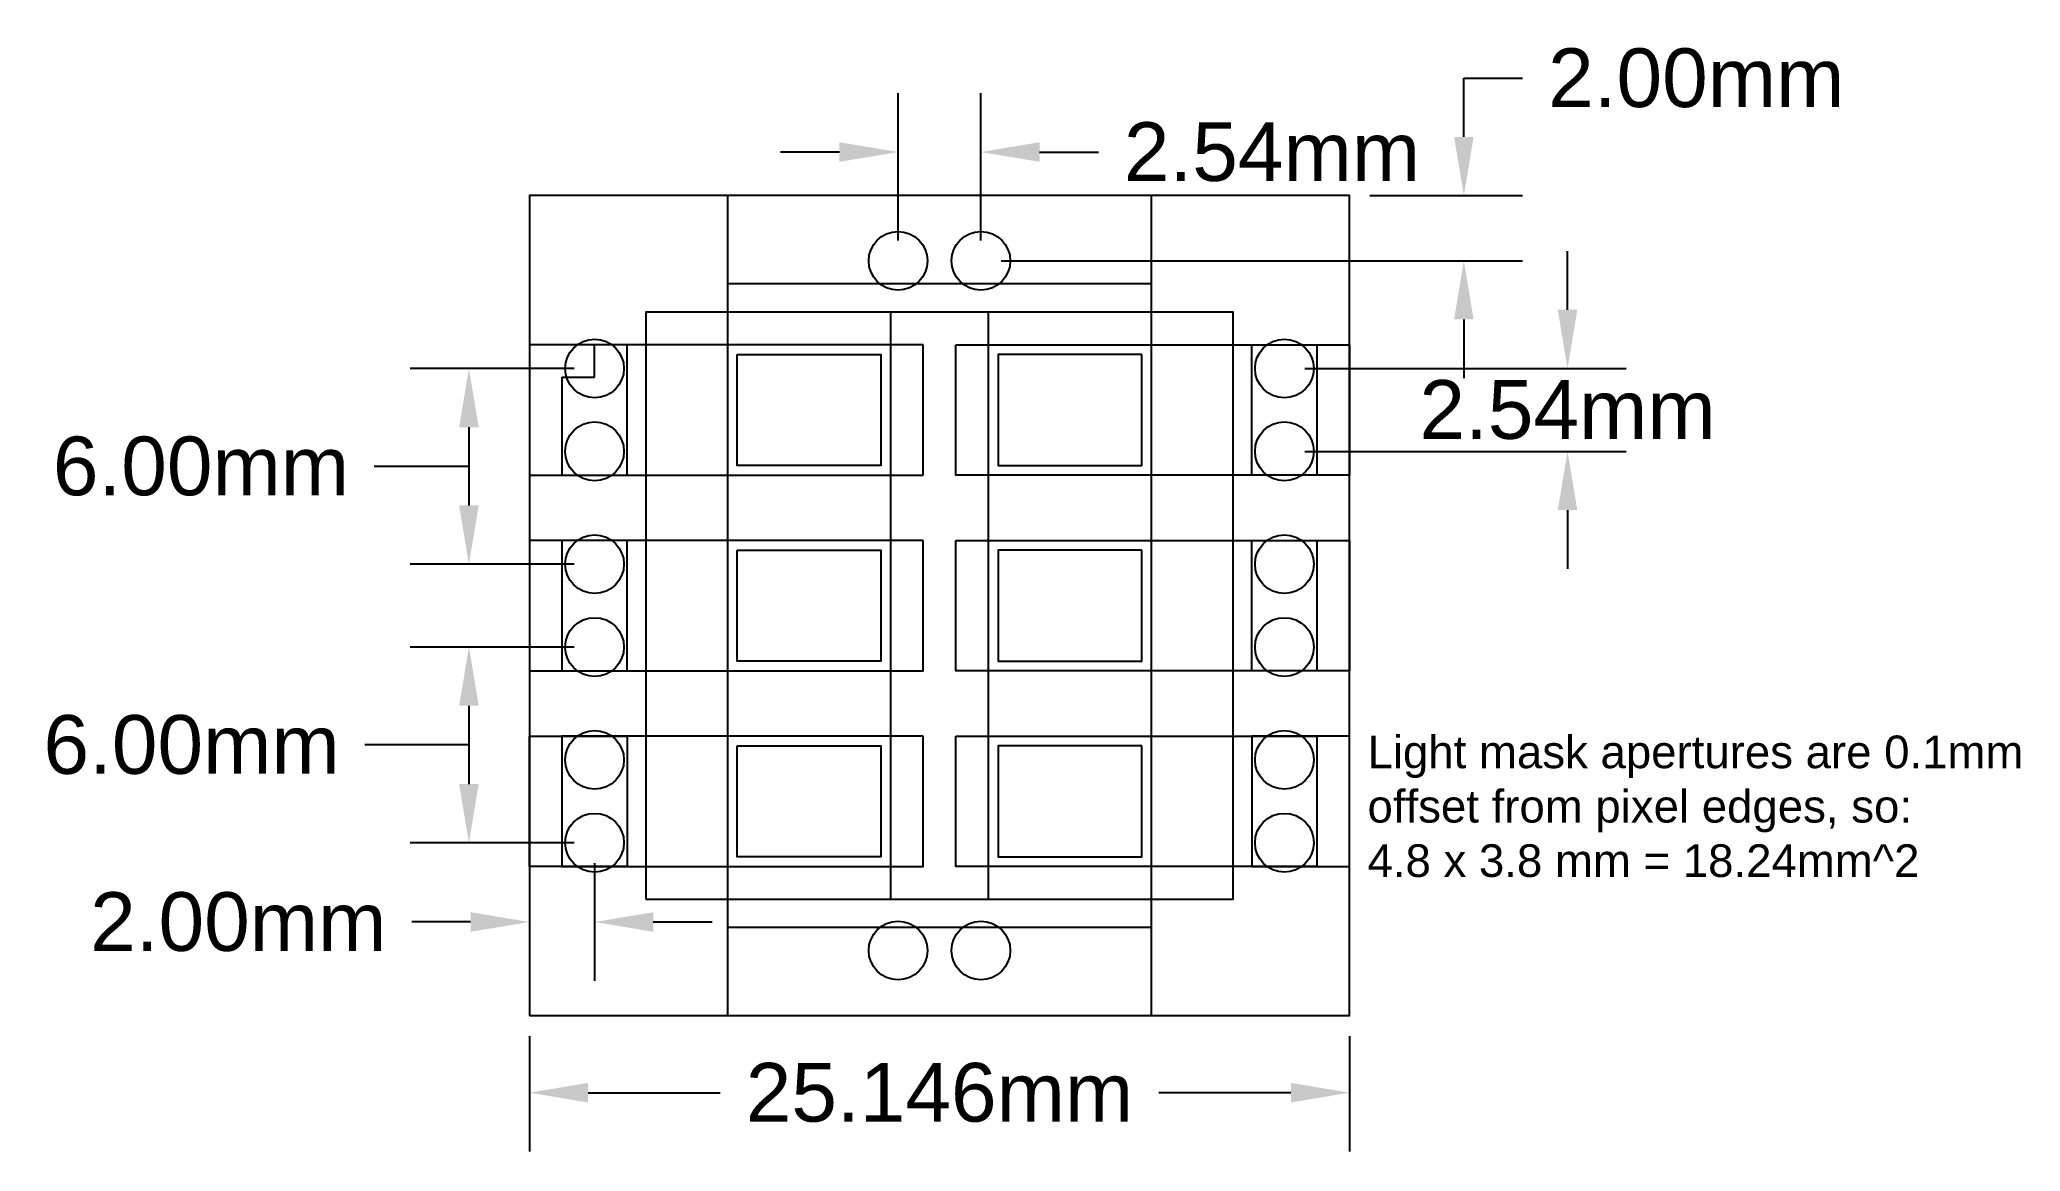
# Model space of a CAD drawing. Header units: inches. Extents: x -27.6 to 33.1, y -16.7 to 17.4.
import ezdxf

# ---------------------------------------------------------------- set-up
doc = ezdxf.new("R2010")
doc.units = ezdxf.units.IN
doc.header["$MEASUREMENT"] = 0
for name, color, linetype in [('active-layer-mask', 4, 'Continuous'), ('evaporated_metal', 253, 'Continuous'), ('glass_outline', 7, 'Continuous'), ('light_mask', 2, 'Continuous'), ('notes', 3, 'Continuous'), ('pin_placements', 6, 'Continuous'), ('TC_edges', 1, 'Continuous')]:
    doc.layers.add(name, color=color, linetype=linetype)
doc.styles.get("Standard").update_dxf_attribs({"font": 'arial.ttf'})
doc.dimstyles.get("Standard").update_dxf_attribs({"dimscale": 10, "dimtxt": 0.18, "dimasz": 0.18, "dimexe": 0.18, "dimexo": 0.0625, "dimgap": 0.09, "dimtad": 0, "dimtih": 1, "dimtoh": 1, "dimzin": 0, "dimdsep": 46, "dimtxsty": 'Standard', "dimcen": 0.09, "dimadec": 0, "dimazin": 0, "dimtfac": 1, "dimtofl": 0, "dimtmove": 0, "dimatfit": 3, "dimfxl": 1, "dimtolj": 1, "dimtzin": 0, "dimarcsym": 0})

# ---------------------------------------------------------------- blocks, each defined once
blk = doc.blocks.new('*D19')
at = {"layer": 'Defpoints', "color": 0, "transparency": 16777216}
for p in [(1.27, 13.907), (-1.27, 10.573), (1.27, 10.573)]:
    blk.add_point(p, dxfattribs=at)
at = {"layer": 'notes', "color": 0, "lineweight": -2, "transparency": 16777216}
for p, q in [((-1.27, 11.198), (-1.27, 15.707)), ((1.27, 11.198), (1.27, 15.707)), ((-3.07, 13.907), (-4.87, 13.907)), ((3.07, 13.907), (4.87, 13.907))]:
    blk.add_line(p, q, dxfattribs=at)
at = {"layer": 'notes', "color": 0, "transparency": 16777216}
for points in [[(-3.07, 14.207), (-3.07, 13.607), (-1.27, 13.907)], [(3.07, 14.207), (3.07, 13.607), (1.27, 13.907)]]:
    blk.add_solid(points, dxfattribs=at)
at = {"layer": 'notes', "color": 0, "transparency": 16777216, "insert": (10.194, 13.907), "char_height": 1.8, "attachment_point": 5}
blk.add_mtext('\\A1;2.54mm', dxfattribs=at)
blk = doc.blocks.new('*D20')
at = {"layer": 'Defpoints', "color": 0, "transparency": 16777216}
for p in [(10.573, 7.27), (19.254, 7.27), (10.573, 4.73)]:
    blk.add_point(p, dxfattribs=at)
at = {"layer": 'notes', "color": 0, "lineweight": -2, "transparency": 16777216}
for p, q in [((19.254, 9.07), (19.254, 10.87)), ((11.198, 7.27), (21.054, 7.27)), ((11.198, 4.73), (21.054, 4.73)), ((19.254, 2.93), (19.254, 1.13))]:
    blk.add_line(p, q, dxfattribs=at)
at = {"layer": 'notes', "color": 0, "transparency": 16777216}
for points in [[(18.954, 9.07), (19.554, 9.07), (19.254, 7.27)], [(18.954, 2.93), (19.554, 2.93), (19.254, 4.73)]]:
    blk.add_solid(points, dxfattribs=at)
at = {"layer": 'notes', "color": 0, "transparency": 16777216, "insert": (19.254, 6), "char_height": 1.8, "attachment_point": 5}
blk.add_mtext('\\A1;2.54mm', dxfattribs=at)
blk = doc.blocks.new('*D24')
at = {"layer": 'Defpoints', "color": 0, "transparency": 16777216}
for p in [(-12.573, -12.573), (12.573, -12.573), (12.573, -14.935)]:
    blk.add_point(p, dxfattribs=at)
at = {"layer": 'notes', "color": 0, "lineweight": -2, "transparency": 16777216}
for p, q in [((-12.573, -13.198), (-12.573, -16.735)), ((12.573, -13.198), (12.573, -16.735)), ((-10.773, -14.935), (-6.722, -14.935)), ((10.773, -14.935), (6.722, -14.935))]:
    blk.add_line(p, q, dxfattribs=at)
at = {"layer": 'notes', "color": 0, "transparency": 16777216}
for points in [[(-10.773, -14.635), (-10.773, -15.235), (-12.573, -14.935)], [(10.773, -14.635), (10.773, -15.235), (12.573, -14.935)]]:
    blk.add_solid(points, dxfattribs=at)
at = {"layer": 'notes', "color": 0, "transparency": 16777216, "insert": (0, -14.935), "char_height": 1.8, "attachment_point": 5}
blk.add_mtext('\\A1;25.146mm', dxfattribs=at)
blk = doc.blocks.new('*D25')
at = {"layer": 'Defpoints', "color": 0, "transparency": 16777216}
for p in [(-10.573, -1.27), (-14.426, -7.27), (-10.573, -7.27)]:
    blk.add_point(p, dxfattribs=at)
at = {"layer": 'notes', "color": 0, "lineweight": -2, "transparency": 16777216}
for p, q in [((-11.198, -1.27), (-16.226, -1.27)), ((-14.426, -3.07), (-14.426, -5.47)), ((-15.814, -4.27), (-17.614, -4.27)), ((-14.426, -4.27), (-15.814, -4.27)), ((-11.198, -7.27), (-16.226, -7.27))]:
    blk.add_line(p, q, dxfattribs=at)
at = {"layer": 'notes', "color": 0, "transparency": 16777216}
for points in [[(-14.726, -3.07), (-14.126, -3.07), (-14.426, -1.27)], [(-14.726, -5.47), (-14.126, -5.47), (-14.426, -7.27)]]:
    blk.add_solid(points, dxfattribs=at)
at = {"layer": 'notes', "color": 0, "transparency": 16777216, "insert": (-22.928, -4.27), "char_height": 1.8, "attachment_point": 5}
blk.add_mtext('\\A1;6.00mm', dxfattribs=at)
blk = doc.blocks.new('*D30')
at = {"layer": 'Defpoints', "color": 0, "transparency": 16777216}
for p in [(-10.573, 7.27), (-14.426, 1.27), (-10.573, 1.27)]:
    blk.add_point(p, dxfattribs=at)
at = {"layer": 'notes', "color": 0, "lineweight": -2, "transparency": 16777216}
for p, q in [((-11.198, 7.27), (-16.226, 7.27)), ((-14.426, 5.47), (-14.426, 3.07)), ((-15.526, 4.27), (-17.326, 4.27)), ((-14.426, 4.27), (-15.526, 4.27)), ((-11.198, 1.27), (-16.226, 1.27))]:
    blk.add_line(p, q, dxfattribs=at)
at = {"layer": 'notes', "color": 0, "transparency": 16777216}
for points in [[(-14.726, 5.47), (-14.126, 5.47), (-14.426, 7.27)], [(-14.726, 3.07), (-14.126, 3.07), (-14.426, 1.27)]]:
    blk.add_solid(points, dxfattribs=at)
at = {"layer": 'notes', "color": 0, "transparency": 16777216, "insert": (-22.64, 4.27), "char_height": 1.8, "attachment_point": 5}
blk.add_mtext('\\A1;6.00mm', dxfattribs=at)
blk = doc.blocks.new('*D31')
at = {"layer": 'Defpoints', "color": 0, "transparency": 16777216}
for p in [(-10.573, -7.27), (-12.573, -8), (-12.573, -9.701)]:
    blk.add_point(p, dxfattribs=at)
at = {"layer": 'notes', "color": 0, "lineweight": -2, "transparency": 16777216}
for p, q in [((-10.573, -7.895), (-10.573, -11.501)), ((-12.573, -8.625), (-12.573, -11.501)), ((-14.373, -9.701), (-16.173, -9.701)), ((-8.773, -9.701), (-6.973, -9.701))]:
    blk.add_line(p, q, dxfattribs=at)
at = {"layer": 'notes', "color": 0, "transparency": 16777216}
for points in [[(-14.373, -9.401), (-14.373, -10.001), (-12.573, -9.701)], [(-8.773, -9.401), (-8.773, -10.001), (-10.573, -9.701)]]:
    blk.add_solid(points, dxfattribs=at)
at = {"layer": 'notes', "color": 0, "transparency": 16777216, "insert": (-21.497, -9.701), "char_height": 1.8, "attachment_point": 5}
blk.add_mtext('\\A1;2.00mm', dxfattribs=at)
blk = doc.blocks.new('*D32')
at = {"layer": 'Defpoints', "color": 0, "transparency": 16777216}
for p in [(12.573, 12.573), (16.076, 12.573), (1.27, 10.573)]:
    blk.add_point(p, dxfattribs=at)
at = {"layer": 'notes', "color": 0, "lineweight": -2, "transparency": 16777216}
for p, q in [((16.076, 14.373), (16.076, 16.173)), ((16.076, 16.173), (17.876, 16.173)), ((13.198, 12.573), (17.876, 12.573)), ((1.895, 10.573), (17.876, 10.573)), ((16.076, 8.773), (16.076, 6.973))]:
    blk.add_line(p, q, dxfattribs=at)
at = {"layer": 'notes', "color": 0, "transparency": 16777216}
for points in [[(15.776, 14.373), (16.376, 14.373), (16.076, 12.573)], [(15.776, 8.773), (16.376, 8.773), (16.076, 10.573)]]:
    blk.add_solid(points, dxfattribs=at)
at = {"layer": 'notes', "color": 0, "transparency": 16777216, "insert": (23.2, 16.173), "char_height": 1.8, "attachment_point": 5}
blk.add_mtext('\\A1;2.00mm', dxfattribs=at)

msp = doc.modelspace()

# ---------------------------------------------------------------- linework, layer by layer
at = {"layer": 'active-layer-mask'}
msp.add_lwpolyline([(-9, -9), (9, -9), (9, 9), (-9, 9)], close=True, dxfattribs=at)
at = {"layer": 'evaporated_metal'}
for p, q in [((-0.5, 8), (-10.573, 8)), ((-10.573, 7), (-10.573, 8)), ((-0.5, 4), (-0.5, 8)), ((-11.573, 7), (-11.573, 4)), ((-11.573, 7), (-10.573, 7)), ((-11.573, 4), (-0.5, 4))]:
    msp.add_line(p, q, dxfattribs=at)
for points in [[(-6.5, 9.873), (6.5, 9.873), (6.5, 12.573), (-6.5, 12.573)], [(0.5, 8), (11.573, 8), (11.573, 4), (0.5, 4)], [(-0.5, 2), (-11.573, 2), (-11.573, -2), (-0.5, -2)], [(0.5, 2), (11.573, 2), (11.573, -2), (0.5, -2)], [(-0.5, -4), (-11.573, -4), (-11.573, -8), (-0.5, -8)], [(0.5, -4), (11.573, -4), (11.573, -8), (0.5, -8)], [(-6.5, -12.573), (6.5, -12.573), (6.5, -9.873), (-6.5, -9.873)]]:
    msp.add_lwpolyline(points, close=True, dxfattribs=at)
at = {"layer": 'glass_outline'}
msp.add_lwpolyline([(-12.573, -12.573), (12.573, -12.573), (12.573, 12.573), (-12.573, 12.573)], close=True, dxfattribs=at)
at = {"layer": 'light_mask'}
for points in [[(-6.2, 7.7), (-1.8, 7.7), (-1.8, 4.3), (-6.2, 4.3)], [(6.2, 7.7), (1.8, 7.7), (1.8, 4.3), (6.2, 4.3)], [(-6.2, 1.7), (-1.8, 1.7), (-1.8, -1.7), (-6.2, -1.7)], [(6.2, 1.7), (1.8, 1.7), (1.8, -1.7), (6.2, -1.7)], [(-6.2, -4.3), (-1.8, -4.3), (-1.8, -7.7), (-6.2, -7.7)], [(6.2, -4.3), (1.8, -4.3), (1.8, -7.7), (6.2, -7.7)]]:
    msp.add_lwpolyline(points, close=True, dxfattribs=at)
at = {"layer": 'pin_placements'}
for centre in [(-1.27, 10.573), (1.27, 10.573), (-10.573, 7.27), (10.573, 7.27), (-10.573, 4.73), (10.573, 4.73), (-10.573, 1.27), (10.573, 1.27), (-10.573, -1.27), (10.573, -1.27), (-10.573, -4.73), (10.573, -4.73), (-10.573, -7.27), (10.573, -7.27), (-1.27, -10.573), (1.27, -10.573)]:
    msp.add_circle(centre, 0.9, dxfattribs=at)
at = {"layer": 'TC_edges'}
for points in [[(-6.5, -12.573), (6.5, -12.573), (6.5, 12.573), (-6.5, 12.573)], [(-1.5, -9), (1.5, -9), (1.5, 9), (-1.5, 9)], [(-12.573, 4), (-9.573, 4), (-9.573, 8), (-12.573, 8)], [(12.573, 4), (9.573, 4), (9.573, 8), (12.573, 8)], [(-12.573, -2), (-9.573, -2), (-9.573, 2), (-12.573, 2)], [(12.573, -2), (9.573, -2), (9.573, 2), (12.573, 2)], [(-12.573, -4), (-9.573, -4), (-9.573, -8), (-12.573, -8)], [(12.573, -4), (9.573, -4), (9.573, -8), (12.573, -8)]]:
    msp.add_lwpolyline(points, close=True, dxfattribs=at)

# ---------------------------------------------------------------- texts
at = {"layer": 'notes', "insert": (13.122, -3.985), "char_height": 1, "attachment_point": 1}
msp.add_mtext_dynamic_manual_height_columns('Light mask apertures are 0.1mm\\Poffset from pixel edges, so:\\P4.8 x 3.8 mm = 18.24mm^ 2', width=25.63295, gutter_width=1, heights=[0], dxfattribs=at)

# ---------------------------------------------------------------- dimensions: what is measured, and where the dimension line sits
at = {"layer": 'notes'}
dim = msp.add_linear_dim(base=(16.076, 12.573), p1=(1.27, 10.573), p2=(12.573, 12.573), angle=90, dimstyle='Standard', override={"dimpost": 'mm'}, dxfattribs=at)
dim.commit()
dim.dimension.update_dxf_attribs({"geometry": '*D32', "text_midpoint": (23.2, 16.173)})
dim = msp.add_linear_dim(base=(1.27, 13.907), p1=(-1.27, 10.573), p2=(1.27, 10.573), dimstyle='Standard', override={"dimpost": 'mm'}, dxfattribs=at)
dim.commit()
dim.dimension.update_dxf_attribs({"geometry": '*D19', "text_midpoint": (10.194, 13.907), "dimtype": 160})
for base, p1, p2, override, picture, middle in [((19.254, 7.27), (10.573, 4.73), (10.573, 7.27), {"dimpost": 'mm'}, '*D20', (19.254, 6)), ((-14.426, 1.27), (-10.573, 7.27), (-10.573, 1.27), {"dimpost": 'mm', "dimtmove": 1}, '*D30', (-18.226, 4.27)), ((-14.426, -7.27), (-10.573, -1.27), (-10.573, -7.27), {"dimpost": 'mm', "dimtmove": 1}, '*D25', (-18.514, -4.27))]:
    dim = msp.add_linear_dim(base=base, p1=p1, p2=p2, angle=90, dimstyle='Standard', override=override, dxfattribs=at)
    dim.commit()
    dim.dimension.update_dxf_attribs({"geometry": picture, "text_midpoint": middle, "dimtype": 160})
dim = msp.add_linear_dim(base=(-12.573, -9.701), p1=(-10.573, -7.27), p2=(-12.573, -8), dimstyle='Standard', override={"dimpost": 'mm'}, dxfattribs=at)
dim.commit()
dim.dimension.update_dxf_attribs({"geometry": '*D31', "text_midpoint": (-21.497, -9.701)})
dim = msp.add_linear_dim(base=(12.573, -14.935), p1=(-12.573, -12.573), p2=(12.573, -12.573), text='25.146mm', dimstyle='Standard', override={"dimpost": 'mm'}, dxfattribs=at)
dim.commit()
dim.dimension.update_dxf_attribs({"geometry": '*D24', "text_midpoint": (0, -14.935)})

doc.saveas('drawing.dxf')
